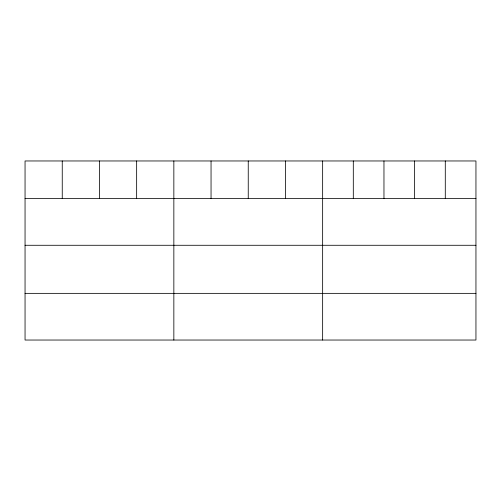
<?xml version="1.0" encoding="UTF-8"?>
<svg xmlns="http://www.w3.org/2000/svg" width="501" height="501" viewBox="0 0 501 501"><rect width="100%" height="100%" fill="white"/><g stroke="black" fill="none" stroke-linecap="round" stroke-linejoin="round"><path stroke-width="0.75" d="M475.95 198.603L475.95 340.035L25.05 340.035L25.05 160.965L475.95 160.965L475.95 198.603L25.05 198.603M25.05 245.277L475.95 245.277M25.05 293.361L475.95 293.361M445.289 160.965L445.289 198.603M414.628 160.965L414.628 198.603M383.966 160.965L383.966 198.603M353.305 160.965L353.305 198.603M322.644 160.965L322.644 340.035M285.445 160.965L285.445 198.603M248.245 160.965L248.245 198.603M211.046 160.965L211.046 198.603M173.847 160.965L173.847 340.035M136.648 160.965L136.648 198.603M99.449 160.965L99.449 198.603M62.249 160.965L62.249 198.603"/></g></svg>
